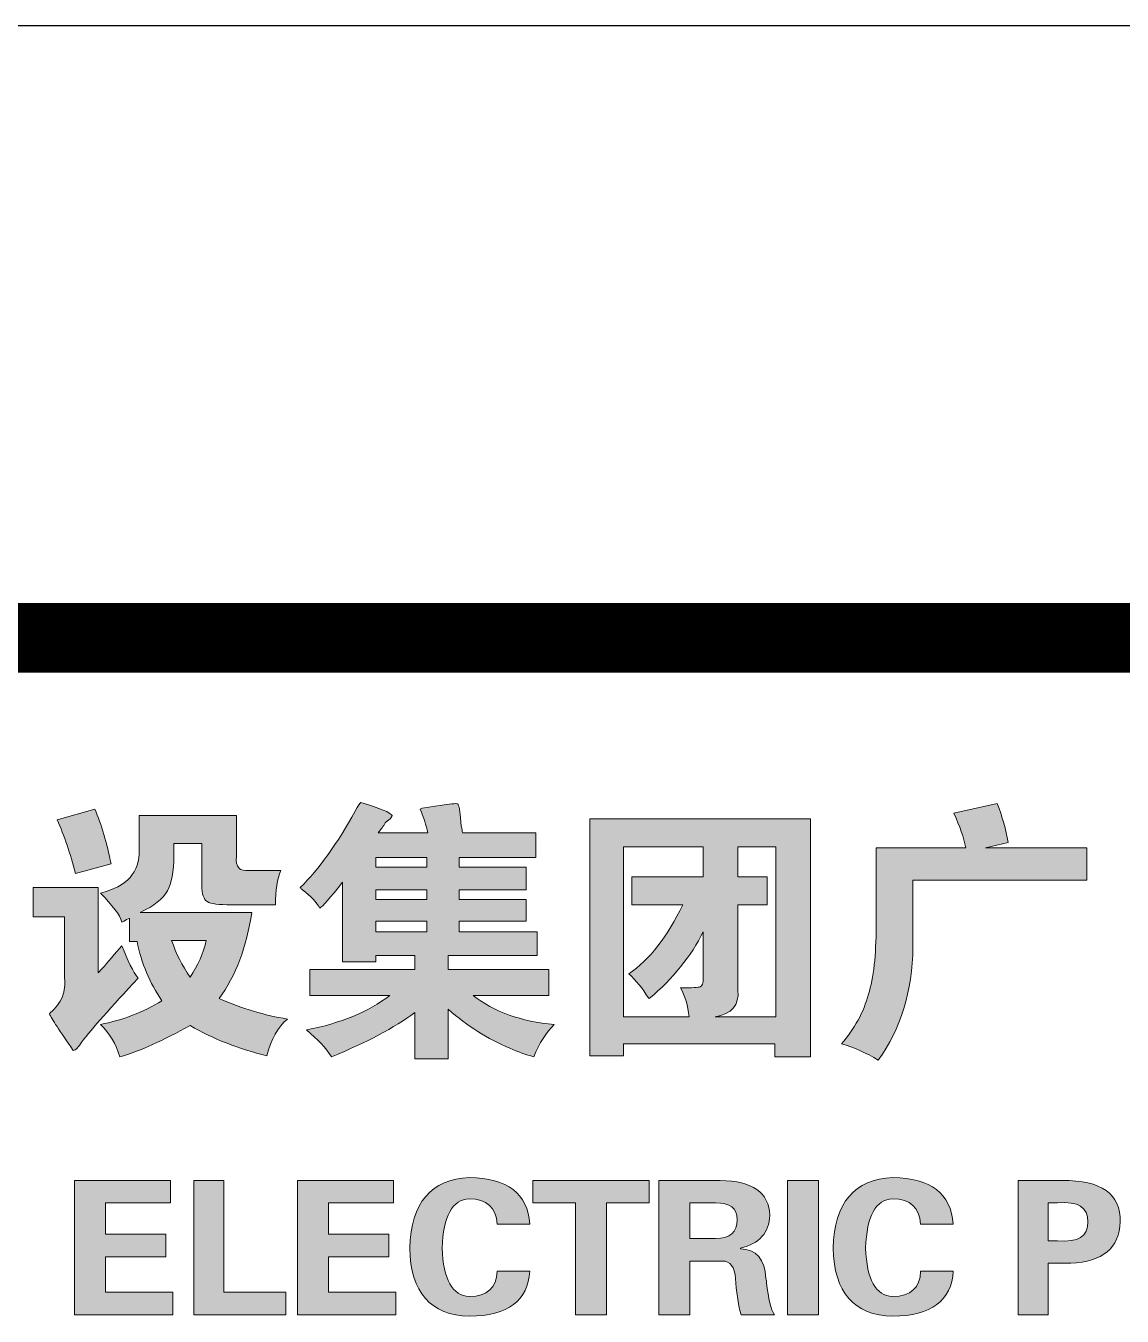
# Model space of a CAD drawing. Extents: x -76183 to 48420, y -19465 to 404409.
# Drawn here: x -6133 to -4879, y 256263 to 257739 of the extents above; entities that cross this region are included whole.
import ezdxf

# ---------------------------------------------------------------- set-up
doc = ezdxf.new("R2010")
doc.units = 0
doc.header["$LTSCALE"] = 1000
doc.header["$MEASUREMENT"] = 0
doc.layers.add('PUB_TEXT', color=7, linetype='Continuous', lineweight=13)
doc.layers.add('Version', color=7, linetype='Continuous')

# ---------------------------------------------------------------- blocks, each defined once
blk = doc.blocks.new('LOGO_CEEC_2014')
h = blk.add_hatch(color=256)
edge = h.paths.add_edge_path(flags=16)
edge.add_spline(control_points=[(48.195, 8.539), (48.245, 8.391), (48.315, 8.251), (48.405, 8.12), (48.496, 8.251), (48.558, 8.391), (48.591, 8.539), (48.591, 8.539), (48.195, 8.539), (48.195, 8.539)], knot_values=[0, 0, 0, 0, 1, 1, 1, 2, 2, 2, 3, 3, 3, 3], degree=3, periodic=0)
edge = h.paths.add_edge_path()
edge.add_spline(control_points=[(47.713, 8.527), (47.713, 8.527), (47.713, 8.786), (47.713, 8.786), (47.713, 8.794), (47.692, 8.786), (47.651, 8.761), (47.659, 8.761), (47.651, 8.757), (47.626, 8.749), (47.601, 8.831), (47.519, 8.942), (47.379, 9.081), (47.684, 9.155), (47.832, 9.319), (47.824, 9.574), (47.824, 9.574), (47.824, 9.968), (47.824, 9.968), (47.824, 9.968), (48.938, 9.968), (48.938, 9.968), (48.938, 9.968), (48.938, 9.5), (48.938, 9.5), (48.921, 9.377), (48.97, 9.324), (49.086, 9.34), (49.086, 9.34), (49.445, 9.34), (49.445, 9.34), (49.403, 9.242), (49.383, 9.11), (49.383, 8.946), (49.383, 8.946), (48.876, 8.946), (48.876, 8.946), (48.735, 8.946), (48.645, 8.958), (48.603, 8.983), (48.562, 9.007), (48.541, 9.069), (48.541, 9.168), (48.541, 9.168), (48.541, 9.648), (48.541, 9.648), (48.541, 9.648), (48.22, 9.648), (48.22, 9.648), (48.22, 9.648), (48.22, 9.512), (48.22, 9.512), (48.22, 9.324), (48.195, 9.188), (48.146, 9.106), (48.096, 9.015), (47.993, 8.934), (47.836, 8.86), (47.836, 8.86), (49.111, 8.86), (49.111, 8.86), (49.053, 8.465), (48.929, 8.137), (48.739, 7.874), (49.003, 7.759), (49.263, 7.681), (49.519, 7.64), (49.412, 7.549), (49.333, 7.41), (49.284, 7.221), (48.97, 7.295), (48.678, 7.41), (48.405, 7.566), (48.1, 7.393), (47.832, 7.274), (47.601, 7.208), (47.56, 7.356), (47.486, 7.479), (47.379, 7.578), (47.634, 7.627), (47.869, 7.718), (48.084, 7.849), (47.944, 8.054), (47.849, 8.28), (47.799, 8.527), (47.799, 8.527), (47.713, 8.527), (47.713, 8.527)], knot_values=[0, 0, 0, 0, 1, 1, 1, 2, 2, 2, 3, 3, 3, 4, 4, 4, 5, 5, 5, 6, 6, 6, 7, 7, 7, 8, 8, 8, 9, 9, 9, 10, 10, 10, 11, 11, 11, 12, 12, 12, 13, 13, 13, 14, 14, 14, 15, 15, 15, 16, 16, 16, 17, 17, 17, 18, 18, 18, 19, 19, 19, 20, 20, 20, 21, 21, 21, 22, 22, 22, 23, 23, 23, 24, 24, 24, 25, 25, 25, 26, 26, 26, 27, 27, 27, 28, 28, 28, 29, 29, 29, 29], degree=3, periodic=0)
edge = h.paths.add_edge_path()
edge.add_spline(control_points=[(47.317, 10.042), (47.391, 9.862), (47.453, 9.652), (47.502, 9.414), (47.502, 9.414), (47.094, 9.303), (47.094, 9.303), (47.036, 9.533), (46.966, 9.738), (46.884, 9.919), (46.884, 9.919), (47.317, 10.042), (47.317, 10.042)], knot_values=[0, 0, 0, 0, 1, 1, 1, 2, 2, 2, 3, 3, 3, 4, 4, 4, 4], degree=3, periodic=0)
edge = h.paths.add_edge_path()
edge.add_spline(control_points=[(46.97, 8.81), (46.97, 8.81), (46.612, 8.81), (46.612, 8.81), (46.612, 8.81), (46.612, 9.143), (46.612, 9.143), (46.612, 9.143), (47.354, 9.143), (47.354, 9.143), (47.354, 9.143), (47.354, 8.17), (47.354, 8.17), (47.387, 8.202), (47.449, 8.272), (47.539, 8.379), (47.539, 8.379), (47.626, 8.478), (47.626, 8.478), (47.692, 8.305), (47.754, 8.182), (47.812, 8.108), (47.498, 7.771), (47.284, 7.529), (47.168, 7.381), (47.127, 7.315), (47.094, 7.282), (47.069, 7.282), (46.913, 7.504), (46.822, 7.644), (46.797, 7.701), (46.797, 7.701), (46.81, 7.714), (46.81, 7.714), (46.867, 7.763), (46.913, 7.825), (46.946, 7.898), (46.97, 7.964), (46.979, 8.034), (46.97, 8.108), (46.97, 8.108), (46.97, 8.81), (46.97, 8.81)], knot_values=[0, 0, 0, 0, 1, 1, 1, 2, 2, 2, 3, 3, 3, 4, 4, 4, 5, 5, 5, 6, 6, 6, 7, 7, 7, 8, 8, 8, 9, 9, 9, 10, 10, 10, 11, 11, 11, 12, 12, 12, 13, 13, 13, 14, 14, 14, 14], degree=3, periodic=0)
h = blk.add_hatch(color=256)
h.paths.add_polyline_path([(50.532, 8.638), (51.114, 8.638), (51.114, 8.761), (50.532, 8.761)], flags=16)
h.paths.add_polyline_path([(51.114, 9.118), (50.532, 9.118), (50.532, 9.007), (51.114, 9.007)], flags=16)
h.paths.add_polyline_path([(51.114, 9.377), (51.114, 9.488), (50.532, 9.488), (50.532, 9.377)], flags=16)
edge = h.paths.add_edge_path()
edge.add_spline(control_points=[(51.126, 9.771), (51.109, 9.853), (51.08, 9.944), (51.039, 10.042), (51.048, 10.051), (51.146, 10.067), (51.336, 10.092), (51.435, 10.108), (51.48, 10.108), (51.472, 10.092), (51.489, 10.067), (51.501, 9.985), (51.509, 9.845), (51.518, 9.812), (51.522, 9.788), (51.522, 9.771), (51.522, 9.771), (52.363, 9.771), (52.363, 9.771), (52.363, 9.771), (52.363, 9.488), (52.363, 9.488), (52.363, 9.488), (51.485, 9.488), (51.485, 9.488), (51.485, 9.488), (51.485, 9.377), (51.485, 9.377), (51.485, 9.377), (52.252, 9.377), (52.252, 9.377), (52.252, 9.377), (52.252, 9.118), (52.252, 9.118), (52.252, 9.118), (51.485, 9.118), (51.485, 9.118), (51.485, 9.118), (51.485, 9.007), (51.485, 9.007), (51.485, 9.007), (52.252, 9.007), (52.252, 9.007), (52.252, 9.007), (52.252, 8.761), (52.252, 8.761), (52.252, 8.761), (51.485, 8.761), (51.485, 8.761), (51.485, 8.761), (51.485, 8.638), (51.485, 8.638), (51.485, 8.638), (52.376, 8.638), (52.376, 8.638), (52.376, 8.638), (52.376, 8.367), (52.376, 8.367), (52.376, 8.367), (51.361, 8.367), (51.361, 8.367), (51.361, 8.367), (51.361, 8.207), (51.361, 8.207), (51.361, 8.207), (52.512, 8.207), (52.512, 8.207), (52.512, 8.207), (52.512, 7.911), (52.512, 7.911), (52.512, 7.911), (51.645, 7.911), (51.645, 7.911), (51.885, 7.722), (52.194, 7.611), (52.574, 7.578), (52.483, 7.488), (52.404, 7.364), (52.338, 7.208), (52.247, 7.233), (52.157, 7.266), (52.066, 7.307), (51.811, 7.414), (51.575, 7.561), (51.361, 7.751), (51.361, 7.751), (51.361, 7.184), (51.361, 7.184), (51.361, 7.184), (50.977, 7.184), (50.977, 7.184), (50.977, 7.184), (50.977, 7.714), (50.977, 7.714), (50.746, 7.541), (50.429, 7.373), (50.025, 7.208), (49.959, 7.307), (49.864, 7.41), (49.74, 7.516), (50.128, 7.59), (50.446, 7.722), (50.693, 7.911), (50.693, 7.911), (49.778, 7.911), (49.778, 7.911), (49.778, 7.911), (49.778, 8.207), (49.778, 8.207), (49.778, 8.207), (50.977, 8.207), (50.977, 8.207), (50.977, 8.207), (50.977, 8.367), (50.977, 8.367), (50.977, 8.367), (50.532, 8.367), (50.532, 8.367), (50.532, 8.367), (50.532, 8.293), (50.532, 8.293), (50.532, 8.293), (50.149, 8.293), (50.149, 8.293), (50.149, 8.293), (50.149, 9.205), (50.149, 9.205), (50.008, 9.024), (49.922, 8.925), (49.889, 8.909), (49.856, 8.974), (49.79, 9.044), (49.691, 9.118), (49.683, 9.126), (49.674, 9.135), (49.666, 9.143), (49.881, 9.356), (50.091, 9.648), (50.297, 10.018), (50.33, 10.083), (50.351, 10.116), (50.359, 10.116), (50.582, 10.051), (50.701, 10.001), (50.718, 9.968), (50.718, 9.952), (50.705, 9.936), (50.681, 9.919), (50.656, 9.903), (50.639, 9.886), (50.631, 9.87), (50.606, 9.829), (50.582, 9.796), (50.557, 9.771), (50.557, 9.771), (51.126, 9.771), (51.126, 9.771)], knot_values=[0, 0, 0, 0, 1, 1, 1, 2, 2, 2, 3, 3, 3, 4, 4, 4, 5, 5, 5, 6, 6, 6, 7, 7, 7, 8, 8, 8, 9, 9, 9, 10, 10, 10, 11, 11, 11, 12, 12, 12, 13, 13, 13, 14, 14, 14, 15, 15, 15, 16, 16, 16, 17, 17, 17, 18, 18, 18, 19, 19, 19, 20, 20, 20, 21, 21, 21, 22, 22, 22, 23, 23, 23, 24, 24, 24, 25, 25, 25, 26, 26, 26, 27, 27, 27, 28, 28, 28, 29, 29, 29, 30, 30, 30, 31, 31, 31, 32, 32, 32, 33, 33, 33, 34, 34, 34, 35, 35, 35, 36, 36, 36, 37, 37, 37, 38, 38, 38, 39, 39, 39, 40, 40, 40, 41, 41, 41, 42, 42, 42, 43, 43, 43, 44, 44, 44, 45, 45, 45, 46, 46, 46, 47, 47, 47, 48, 48, 48, 49, 49, 49, 50, 50, 50, 51, 51, 51, 52, 52, 52, 52], degree=3, periodic=0)
h = blk.add_hatch(color=256)
edge = h.paths.add_edge_path()
edge.add_spline(control_points=[(57.643, 10.104), (57.701, 9.956), (57.742, 9.808), (57.766, 9.66), (57.766, 9.66), (57.507, 9.599), (57.507, 9.599), (57.507, 9.599), (58.67, 9.599), (58.67, 9.599), (58.67, 9.599), (58.67, 9.229), (58.67, 9.229), (58.67, 9.229), (56.678, 9.229), (56.678, 9.229), (56.678, 9.229), (56.678, 8.465), (56.678, 8.465), (56.67, 7.956), (56.538, 7.524), (56.282, 7.171), (56.142, 7.254), (56.002, 7.315), (55.861, 7.356), (56.01, 7.529), (56.113, 7.718), (56.17, 7.923), (56.228, 8.112), (56.257, 8.371), (56.257, 8.699), (56.257, 8.699), (56.257, 9.599), (56.257, 9.599), (56.257, 9.599), (57.284, 9.599), (57.284, 9.599), (57.259, 9.714), (57.214, 9.845), (57.148, 9.993), (57.148, 9.993), (57.643, 10.104), (57.643, 10.104)], knot_values=[0, 0, 0, 0, 1, 1, 1, 2, 2, 2, 3, 3, 3, 4, 4, 4, 5, 5, 5, 6, 6, 6, 7, 7, 7, 8, 8, 8, 9, 9, 9, 10, 10, 10, 11, 11, 11, 12, 12, 12, 13, 13, 13, 14, 14, 14, 14], degree=3, periodic=0)
h = blk.add_hatch(color=256)
edge = h.paths.add_edge_path(flags=16)
edge.add_spline(control_points=[(54.675, 9.611), (54.675, 9.611), (54.675, 9.266), (54.675, 9.266), (54.675, 9.266), (55.009, 9.266), (55.009, 9.266), (55.009, 9.266), (55.009, 8.946), (55.009, 8.946), (55.009, 8.946), (54.675, 8.946), (54.675, 8.946), (54.675, 8.946), (54.675, 7.972), (54.675, 7.972), (54.691, 7.8), (54.605, 7.697), (54.415, 7.664), (54.415, 7.664), (55.108, 7.664), (55.108, 7.664), (55.108, 7.664), (55.108, 9.611), (55.108, 9.611), (55.108, 9.611), (54.675, 9.611), (54.675, 9.611)], knot_values=[0, 0, 0, 0, 1, 1, 1, 2, 2, 2, 3, 3, 3, 4, 4, 4, 5, 5, 5, 6, 6, 6, 7, 7, 7, 8, 8, 8, 9, 9, 9, 9], degree=3, periodic=0)
edge = h.paths.add_edge_path(flags=16)
edge.add_spline(control_points=[(54.279, 9.266), (54.279, 9.266), (54.279, 9.611), (54.279, 9.611), (54.279, 9.611), (53.364, 9.611), (53.364, 9.611), (53.364, 9.611), (53.364, 7.664), (53.364, 7.664), (53.364, 7.664), (54.118, 7.664), (54.118, 7.664), (54.102, 7.796), (54.069, 7.906), (54.019, 7.997), (54.151, 7.997), (54.226, 8.001), (54.242, 8.009), (54.267, 8.017), (54.279, 8.05), (54.279, 8.108), (54.279, 8.108), (54.279, 8.638), (54.279, 8.638), (54.139, 8.359), (53.933, 8.104), (53.661, 7.874), (53.661, 7.874), (53.648, 7.886), (53.648, 7.886), (53.582, 7.993), (53.508, 8.083), (53.426, 8.157), (53.665, 8.322), (53.871, 8.584), (54.044, 8.946), (54.044, 8.946), (53.463, 8.946), (53.463, 8.946), (53.463, 8.946), (53.463, 9.266), (53.463, 9.266), (53.463, 9.266), (54.279, 9.266), (54.279, 9.266)], knot_values=[0, 0, 0, 0, 1, 1, 1, 2, 2, 2, 3, 3, 3, 4, 4, 4, 5, 5, 5, 6, 6, 6, 7, 7, 7, 8, 8, 8, 9, 9, 9, 10, 10, 10, 11, 11, 11, 12, 12, 12, 13, 13, 13, 14, 14, 14, 15, 15, 15, 15], degree=3, periodic=0)
h.paths.add_polyline_path([(52.98, 9.931), (55.504, 9.931), (55.504, 7.208), (55.096, 7.208), (55.096, 7.356), (53.364, 7.356), (53.364, 7.221), (52.98, 7.221)])
h = blk.add_hatch(color=256)
edge = h.paths.add_edge_path()
edge.add_spline(control_points=[(56.766, 5.295), (56.754, 5.483), (56.648, 5.58), (56.447, 5.585), (56.252, 5.574), (56.148, 5.386), (56.137, 5.021), (56.148, 4.661), (56.252, 4.476), (56.447, 4.465), (56.654, 4.471), (56.76, 4.567), (56.766, 4.756), (56.766, 4.756), (57.139, 4.756), (57.139, 4.756), (57.121, 4.418), (56.89, 4.247), (56.447, 4.241), (56.004, 4.252), (55.776, 4.512), (55.764, 5.021), (55.782, 5.541), (56.009, 5.809), (56.447, 5.826), (56.884, 5.82), (57.115, 5.643), (57.139, 5.295), (57.139, 5.295), (56.766, 5.295), (56.766, 5.295)], knot_values=[0, 0, 0, 0, 1, 1, 1, 2, 2, 2, 3, 3, 3, 4, 4, 4, 5, 5, 5, 6, 6, 6, 7, 7, 7, 8, 8, 8, 9, 9, 9, 10, 10, 10, 10], degree=3, periodic=0)
h.paths.add_polyline_path([(55.597, 4.258), (55.242, 4.258), (55.242, 5.793), (55.597, 5.793)])
edge = h.paths.add_edge_path(flags=16)
edge.add_spline(control_points=[(54.126, 5.129), (54.126, 5.129), (54.419, 5.129), (54.419, 5.129), (54.584, 5.129), (54.667, 5.201), (54.667, 5.345), (54.667, 5.478), (54.584, 5.541), (54.419, 5.536), (54.419, 5.536), (54.126, 5.536), (54.126, 5.536), (54.126, 5.536), (54.126, 5.129), (54.126, 5.129)], knot_values=[0, 0, 0, 0, 1, 1, 1, 2, 2, 2, 3, 3, 3, 4, 4, 4, 5, 5, 5, 5], degree=3, periodic=0)
edge = h.paths.add_edge_path()
edge.add_spline(control_points=[(54.126, 4.258), (54.126, 4.258), (53.772, 4.258), (53.772, 4.258), (53.772, 4.258), (53.772, 5.793), (53.772, 5.793), (53.772, 5.793), (54.472, 5.793), (54.472, 5.793), (54.844, 5.787), (55.033, 5.654), (55.039, 5.395), (55.033, 5.195), (54.921, 5.071), (54.703, 5.021), (54.703, 5.021), (54.703, 5.013), (54.703, 5.013), (54.886, 5.007), (54.983, 4.894), (54.995, 4.673), (55.001, 4.651), (55.004, 4.634), (55.004, 4.623), (55.022, 4.44), (55.051, 4.319), (55.093, 4.258), (55.093, 4.258), (54.711, 4.258), (54.711, 4.258), (54.676, 4.391), (54.655, 4.529), (54.649, 4.673), (54.637, 4.805), (54.587, 4.872), (54.499, 4.872), (54.499, 4.872), (54.126, 4.872), (54.126, 4.872), (54.126, 4.872), (54.126, 4.258), (54.126, 4.258)], knot_values=[0, 0, 0, 0, 1, 1, 1, 2, 2, 2, 3, 3, 3, 4, 4, 4, 5, 5, 5, 6, 6, 6, 7, 7, 7, 8, 8, 8, 9, 9, 9, 10, 10, 10, 11, 11, 11, 12, 12, 12, 13, 13, 13, 14, 14, 14, 14], degree=3, periodic=0)
h.paths.add_polyline_path([(52.328, 5.793), (53.658, 5.793), (53.658, 5.536), (53.17, 5.536), (53.17, 4.258), (52.815, 4.258), (52.815, 5.536), (52.328, 5.536)])
edge = h.paths.add_edge_path()
edge.add_spline(control_points=[(51.921, 5.295), (51.909, 5.483), (51.803, 5.58), (51.602, 5.585), (51.407, 5.574), (51.303, 5.386), (51.291, 5.021), (51.303, 4.661), (51.407, 4.476), (51.602, 4.465), (51.808, 4.471), (51.915, 4.567), (51.921, 4.756), (51.921, 4.756), (52.293, 4.756), (52.293, 4.756), (52.275, 4.418), (52.045, 4.247), (51.602, 4.241), (51.158, 4.252), (50.931, 4.512), (50.919, 5.021), (50.937, 5.541), (51.164, 5.809), (51.602, 5.826), (52.039, 5.82), (52.27, 5.643), (52.293, 5.295), (52.293, 5.295), (51.921, 5.295), (51.921, 5.295)], knot_values=[0, 0, 0, 0, 1, 1, 1, 2, 2, 2, 3, 3, 3, 4, 4, 4, 5, 5, 5, 6, 6, 6, 7, 7, 7, 8, 8, 8, 9, 9, 9, 10, 10, 10, 10], degree=3, periodic=0)
h.paths.add_polyline_path([(49.635, 5.793), (50.734, 5.793), (50.734, 5.536), (49.989, 5.536), (49.989, 5.179), (50.681, 5.179), (50.681, 4.922), (49.989, 4.922), (49.989, 4.515), (50.761, 4.515), (50.761, 4.258), (49.635, 4.258)])
h.paths.add_polyline_path([(48.448, 4.258), (48.448, 5.793), (48.794, 5.793), (48.794, 4.515), (49.503, 4.515), (49.503, 4.258)])
h.paths.add_polyline_path([(47.084, 5.793), (48.183, 5.793), (48.183, 5.536), (47.438, 5.536), (47.438, 5.179), (48.13, 5.179), (48.13, 4.922), (47.438, 4.922), (47.438, 4.515), (48.21, 4.515), (48.21, 4.258), (47.084, 4.258)])
h = blk.add_hatch(color=256)
edge = h.paths.add_edge_path(flags=16)
edge.add_spline(control_points=[(64.836, 5.129), (64.836, 5.129), (65.129, 5.129), (65.129, 5.129), (65.294, 5.129), (65.377, 5.201), (65.377, 5.345), (65.377, 5.478), (65.294, 5.541), (65.129, 5.536), (65.129, 5.536), (64.836, 5.536), (64.836, 5.536), (64.836, 5.536), (64.836, 5.129), (64.836, 5.129)], knot_values=[0, 0, 0, 0, 1, 1, 1, 2, 2, 2, 3, 3, 3, 4, 4, 4, 5, 5, 5, 5], degree=3, periodic=0)
edge = h.paths.add_edge_path()
edge.add_spline(control_points=[(64.836, 4.258), (64.836, 4.258), (64.482, 4.258), (64.482, 4.258), (64.482, 4.258), (64.482, 5.793), (64.482, 5.793), (64.482, 5.793), (65.182, 5.793), (65.182, 5.793), (65.554, 5.787), (65.743, 5.654), (65.749, 5.395), (65.743, 5.195), (65.631, 5.071), (65.412, 5.021), (65.412, 5.021), (65.412, 5.013), (65.412, 5.013), (65.595, 5.007), (65.693, 4.894), (65.705, 4.673), (65.711, 4.651), (65.714, 4.634), (65.714, 4.623), (65.732, 4.44), (65.761, 4.319), (65.803, 4.258), (65.803, 4.258), (65.421, 4.258), (65.421, 4.258), (65.386, 4.391), (65.365, 4.529), (65.359, 4.673), (65.347, 4.805), (65.297, 4.872), (65.209, 4.872), (65.209, 4.872), (64.836, 4.872), (64.836, 4.872), (64.836, 4.872), (64.836, 4.258), (64.836, 4.258)], knot_values=[0, 0, 0, 0, 1, 1, 1, 2, 2, 2, 3, 3, 3, 4, 4, 4, 5, 5, 5, 6, 6, 6, 7, 7, 7, 8, 8, 8, 9, 9, 9, 10, 10, 10, 11, 11, 11, 12, 12, 12, 13, 13, 13, 14, 14, 14, 14], degree=3, periodic=0)
h.paths.add_polyline_path([(63.144, 5.793), (64.243, 5.793), (64.243, 5.536), (63.499, 5.536), (63.499, 5.179), (64.19, 5.179), (64.19, 4.922), (63.499, 4.922), (63.499, 4.515), (64.27, 4.515), (64.27, 4.258), (63.144, 4.258)])
h.paths.add_polyline_path([(61.744, 5.793), (62.143, 5.793), (62.427, 4.64), (62.436, 4.64), (62.702, 5.793), (63.03, 5.793), (62.613, 4.258), (62.223, 4.258), (61.931, 5.428), (61.611, 4.258), (61.212, 4.258), (60.814, 5.793), (61.177, 5.793), (61.425, 4.64)])
edge = h.paths.add_edge_path(flags=16)
edge.add_spline(control_points=[(59.538, 5.021), (59.538, 4.651), (59.677, 4.465), (59.955, 4.465), (60.226, 4.465), (60.362, 4.651), (60.362, 5.021), (60.362, 5.397), (60.226, 5.585), (59.955, 5.585), (59.677, 5.585), (59.538, 5.397), (59.538, 5.021)], knot_values=[0, 0, 0, 0, 1, 1, 1, 2, 2, 2, 3, 3, 3, 4, 4, 4, 4], degree=3, periodic=0)
edge = h.paths.add_edge_path()
edge.add_spline(control_points=[(59.166, 5.021), (59.183, 5.547), (59.446, 5.815), (59.955, 5.826), (60.457, 5.815), (60.717, 5.547), (60.735, 5.021), (60.717, 4.512), (60.457, 4.252), (59.955, 4.241), (59.44, 4.252), (59.177, 4.512), (59.166, 5.021)], knot_values=[0, 0, 0, 0, 1, 1, 1, 2, 2, 2, 3, 3, 3, 4, 4, 4, 4], degree=3, periodic=0)
edge = h.paths.add_edge_path(flags=16)
edge.add_spline(control_points=[(58.227, 5.104), (58.25, 5.104), (58.286, 5.104), (58.333, 5.104), (58.57, 5.082), (58.685, 5.154), (58.679, 5.32), (58.685, 5.486), (58.57, 5.558), (58.333, 5.536), (58.286, 5.536), (58.25, 5.536), (58.227, 5.536), (58.227, 5.536), (58.227, 5.104), (58.227, 5.104)], knot_values=[0, 0, 0, 0, 1, 1, 1, 2, 2, 2, 3, 3, 3, 4, 4, 4, 5, 5, 5, 5], degree=3, periodic=0)
edge = h.paths.add_edge_path()
edge.add_spline(control_points=[(57.881, 4.258), (57.881, 4.258), (57.881, 5.793), (57.881, 5.793), (57.881, 5.793), (58.386, 5.793), (58.386, 5.793), (58.835, 5.798), (59.057, 5.641), (59.051, 5.32), (59.039, 5.021), (58.85, 4.863), (58.484, 4.847), (58.484, 4.847), (58.227, 4.847), (58.227, 4.847), (58.227, 4.847), (58.227, 4.258), (58.227, 4.258), (58.227, 4.258), (57.881, 4.258), (57.881, 4.258)], knot_values=[0, 0, 0, 0, 1, 1, 1, 2, 2, 2, 3, 3, 3, 4, 4, 4, 5, 5, 5, 6, 6, 6, 7, 7, 7, 7], degree=3, periodic=0)
at = {"lineweight": 0}
for points in [[(52.98, 9.931), (55.504, 9.931), (55.504, 7.208), (55.096, 7.208), (55.096, 7.356), (53.364, 7.356), (53.364, 7.221), (52.98, 7.221), (52.98, 9.931)], [(51.114, 9.377), (51.114, 9.488), (50.532, 9.488), (50.532, 9.377), (51.114, 9.377)], [(51.114, 9.118), (50.532, 9.118), (50.532, 9.007), (51.114, 9.007), (51.114, 9.118)], [(50.532, 8.638), (51.114, 8.638), (51.114, 8.761), (50.532, 8.761), (50.532, 8.638)], [(47.084, 5.793), (48.183, 5.793), (48.183, 5.536), (47.438, 5.536), (47.438, 5.179), (48.13, 5.179), (48.13, 4.922), (47.438, 4.922), (47.438, 4.515), (48.21, 4.515), (48.21, 4.258), (47.084, 4.258), (47.084, 5.793)], [(48.448, 4.258), (48.448, 5.793), (48.794, 5.793), (48.794, 4.515), (49.503, 4.515), (49.503, 4.258), (48.448, 4.258)], [(49.635, 5.793), (50.734, 5.793), (50.734, 5.536), (49.989, 5.536), (49.989, 5.179), (50.681, 5.179), (50.681, 4.922), (49.989, 4.922), (49.989, 4.515), (50.761, 4.515), (50.761, 4.258), (49.635, 4.258), (49.635, 5.793)], [(52.328, 5.793), (53.658, 5.793), (53.658, 5.536), (53.17, 5.536), (53.17, 4.258), (52.815, 4.258), (52.815, 5.536), (52.328, 5.536), (52.328, 5.793)], [(55.597, 4.258), (55.242, 4.258), (55.242, 5.793), (55.597, 5.793), (55.597, 4.258)]]:
    blk.add_lwpolyline(points, dxfattribs=at)
for points, knots in [([(47.317, 10.042), (47.391, 9.862), (47.453, 9.652), (47.502, 9.414), (47.502, 9.414), (47.094, 9.303), (47.094, 9.303), (47.036, 9.533), (46.966, 9.738), (46.884, 9.919), (46.884, 9.919), (47.317, 10.042), (47.317, 10.042)], [0, 0, 0, 0, 1, 1, 1, 2, 2, 2, 3, 3, 3, 4, 4, 4, 4]), ([(51.126, 9.771), (51.109, 9.853), (51.08, 9.944), (51.039, 10.042), (51.048, 10.051), (51.146, 10.067), (51.336, 10.092), (51.435, 10.108), (51.48, 10.108), (51.472, 10.092), (51.489, 10.067), (51.501, 9.985), (51.509, 9.845), (51.518, 9.812), (51.522, 9.788), (51.522, 9.771), (51.522, 9.771), (52.363, 9.771), (52.363, 9.771), (52.363, 9.771), (52.363, 9.488), (52.363, 9.488), (52.363, 9.488), (51.485, 9.488), (51.485, 9.488), (51.485, 9.488), (51.485, 9.377), (51.485, 9.377), (51.485, 9.377), (52.252, 9.377), (52.252, 9.377), (52.252, 9.377), (52.252, 9.118), (52.252, 9.118), (52.252, 9.118), (51.485, 9.118), (51.485, 9.118), (51.485, 9.118), (51.485, 9.007), (51.485, 9.007), (51.485, 9.007), (52.252, 9.007), (52.252, 9.007), (52.252, 9.007), (52.252, 8.761), (52.252, 8.761), (52.252, 8.761), (51.485, 8.761), (51.485, 8.761), (51.485, 8.761), (51.485, 8.638), (51.485, 8.638), (51.485, 8.638), (52.376, 8.638), (52.376, 8.638), (52.376, 8.638), (52.376, 8.367), (52.376, 8.367), (52.376, 8.367), (51.361, 8.367), (51.361, 8.367), (51.361, 8.367), (51.361, 8.207), (51.361, 8.207), (51.361, 8.207), (52.512, 8.207), (52.512, 8.207), (52.512, 8.207), (52.512, 7.911), (52.512, 7.911), (52.512, 7.911), (51.645, 7.911), (51.645, 7.911), (51.885, 7.722), (52.194, 7.611), (52.574, 7.578), (52.483, 7.488), (52.404, 7.364), (52.338, 7.208), (52.247, 7.233), (52.157, 7.266), (52.066, 7.307), (51.811, 7.414), (51.575, 7.561), (51.361, 7.751), (51.361, 7.751), (51.361, 7.184), (51.361, 7.184), (51.361, 7.184), (50.977, 7.184), (50.977, 7.184), (50.977, 7.184), (50.977, 7.714), (50.977, 7.714), (50.746, 7.541), (50.429, 7.373), (50.025, 7.208), (49.959, 7.307), (49.864, 7.41), (49.74, 7.516), (50.128, 7.59), (50.446, 7.722), (50.693, 7.911), (50.693, 7.911), (49.778, 7.911), (49.778, 7.911), (49.778, 7.911), (49.778, 8.207), (49.778, 8.207), (49.778, 8.207), (50.977, 8.207), (50.977, 8.207), (50.977, 8.207), (50.977, 8.367), (50.977, 8.367), (50.977, 8.367), (50.532, 8.367), (50.532, 8.367), (50.532, 8.367), (50.532, 8.293), (50.532, 8.293), (50.532, 8.293), (50.149, 8.293), (50.149, 8.293), (50.149, 8.293), (50.149, 9.205), (50.149, 9.205), (50.008, 9.024), (49.922, 8.925), (49.889, 8.909), (49.856, 8.974), (49.79, 9.044), (49.691, 9.118), (49.683, 9.126), (49.674, 9.135), (49.666, 9.143), (49.881, 9.356), (50.091, 9.648), (50.297, 10.018), (50.33, 10.083), (50.351, 10.116), (50.359, 10.116), (50.582, 10.051), (50.701, 10.001), (50.718, 9.968), (50.718, 9.952), (50.705, 9.936), (50.681, 9.919), (50.656, 9.903), (50.639, 9.886), (50.631, 9.87), (50.606, 9.829), (50.582, 9.796), (50.557, 9.771), (50.557, 9.771), (51.126, 9.771), (51.126, 9.771)], [0, 0, 0, 0, 1, 1, 1, 2, 2, 2, 3, 3, 3, 4, 4, 4, 5, 5, 5, 6, 6, 6, 7, 7, 7, 8, 8, 8, 9, 9, 9, 10, 10, 10, 11, 11, 11, 12, 12, 12, 13, 13, 13, 14, 14, 14, 15, 15, 15, 16, 16, 16, 17, 17, 17, 18, 18, 18, 19, 19, 19, 20, 20, 20, 21, 21, 21, 22, 22, 22, 23, 23, 23, 24, 24, 24, 25, 25, 25, 26, 26, 26, 27, 27, 27, 28, 28, 28, 29, 29, 29, 30, 30, 30, 31, 31, 31, 32, 32, 32, 33, 33, 33, 34, 34, 34, 35, 35, 35, 36, 36, 36, 37, 37, 37, 38, 38, 38, 39, 39, 39, 40, 40, 40, 41, 41, 41, 42, 42, 42, 43, 43, 43, 44, 44, 44, 45, 45, 45, 46, 46, 46, 47, 47, 47, 48, 48, 48, 49, 49, 49, 50, 50, 50, 51, 51, 51, 52, 52, 52, 52]), ([(57.643, 10.104), (57.701, 9.956), (57.742, 9.808), (57.766, 9.66), (57.766, 9.66), (57.507, 9.599), (57.507, 9.599), (57.507, 9.599), (58.67, 9.599), (58.67, 9.599), (58.67, 9.599), (58.67, 9.229), (58.67, 9.229), (58.67, 9.229), (56.678, 9.229), (56.678, 9.229), (56.678, 9.229), (56.678, 8.465), (56.678, 8.465), (56.67, 7.956), (56.538, 7.524), (56.282, 7.171), (56.142, 7.254), (56.002, 7.315), (55.861, 7.356), (56.01, 7.529), (56.113, 7.718), (56.17, 7.923), (56.228, 8.112), (56.257, 8.371), (56.257, 8.699), (56.257, 8.699), (56.257, 9.599), (56.257, 9.599), (56.257, 9.599), (57.284, 9.599), (57.284, 9.599), (57.259, 9.714), (57.214, 9.845), (57.148, 9.993), (57.148, 9.993), (57.643, 10.104), (57.643, 10.104)], [0, 0, 0, 0, 1, 1, 1, 2, 2, 2, 3, 3, 3, 4, 4, 4, 5, 5, 5, 6, 6, 6, 7, 7, 7, 8, 8, 8, 9, 9, 9, 10, 10, 10, 11, 11, 11, 12, 12, 12, 13, 13, 13, 14, 14, 14, 14]), ([(47.713, 8.527), (47.713, 8.527), (47.713, 8.786), (47.713, 8.786), (47.713, 8.794), (47.692, 8.786), (47.651, 8.761), (47.659, 8.761), (47.651, 8.757), (47.626, 8.749), (47.601, 8.831), (47.519, 8.942), (47.379, 9.081), (47.684, 9.155), (47.832, 9.319), (47.824, 9.574), (47.824, 9.574), (47.824, 9.968), (47.824, 9.968), (47.824, 9.968), (48.938, 9.968), (48.938, 9.968), (48.938, 9.968), (48.938, 9.5), (48.938, 9.5), (48.921, 9.377), (48.97, 9.324), (49.086, 9.34), (49.086, 9.34), (49.445, 9.34), (49.445, 9.34), (49.403, 9.242), (49.383, 9.11), (49.383, 8.946), (49.383, 8.946), (48.876, 8.946), (48.876, 8.946), (48.735, 8.946), (48.645, 8.958), (48.603, 8.983), (48.562, 9.007), (48.541, 9.069), (48.541, 9.168), (48.541, 9.168), (48.541, 9.648), (48.541, 9.648), (48.541, 9.648), (48.22, 9.648), (48.22, 9.648), (48.22, 9.648), (48.22, 9.512), (48.22, 9.512), (48.22, 9.324), (48.195, 9.188), (48.146, 9.106), (48.096, 9.015), (47.993, 8.934), (47.836, 8.86), (47.836, 8.86), (49.111, 8.86), (49.111, 8.86), (49.053, 8.465), (48.929, 8.137), (48.739, 7.874), (49.003, 7.759), (49.263, 7.681), (49.519, 7.64), (49.412, 7.549), (49.333, 7.41), (49.284, 7.221), (48.97, 7.295), (48.678, 7.41), (48.405, 7.566), (48.1, 7.393), (47.832, 7.274), (47.601, 7.208), (47.56, 7.356), (47.486, 7.479), (47.379, 7.578), (47.634, 7.627), (47.869, 7.718), (48.084, 7.849), (47.944, 8.054), (47.849, 8.28), (47.799, 8.527), (47.799, 8.527), (47.713, 8.527), (47.713, 8.527)], [0, 0, 0, 0, 1, 1, 1, 2, 2, 2, 3, 3, 3, 4, 4, 4, 5, 5, 5, 6, 6, 6, 7, 7, 7, 8, 8, 8, 9, 9, 9, 10, 10, 10, 11, 11, 11, 12, 12, 12, 13, 13, 13, 14, 14, 14, 15, 15, 15, 16, 16, 16, 17, 17, 17, 18, 18, 18, 19, 19, 19, 20, 20, 20, 21, 21, 21, 22, 22, 22, 23, 23, 23, 24, 24, 24, 25, 25, 25, 26, 26, 26, 27, 27, 27, 28, 28, 28, 29, 29, 29, 29]), ([(54.279, 9.266), (54.279, 9.266), (54.279, 9.611), (54.279, 9.611), (54.279, 9.611), (53.364, 9.611), (53.364, 9.611), (53.364, 9.611), (53.364, 7.664), (53.364, 7.664), (53.364, 7.664), (54.118, 7.664), (54.118, 7.664), (54.102, 7.796), (54.069, 7.906), (54.019, 7.997), (54.151, 7.997), (54.226, 8.001), (54.242, 8.009), (54.267, 8.017), (54.279, 8.05), (54.279, 8.108), (54.279, 8.108), (54.279, 8.638), (54.279, 8.638), (54.139, 8.359), (53.933, 8.104), (53.661, 7.874), (53.661, 7.874), (53.648, 7.886), (53.648, 7.886), (53.582, 7.993), (53.508, 8.083), (53.426, 8.157), (53.665, 8.322), (53.871, 8.584), (54.044, 8.946), (54.044, 8.946), (53.463, 8.946), (53.463, 8.946), (53.463, 8.946), (53.463, 9.266), (53.463, 9.266), (53.463, 9.266), (54.279, 9.266), (54.279, 9.266)], [0, 0, 0, 0, 1, 1, 1, 2, 2, 2, 3, 3, 3, 4, 4, 4, 5, 5, 5, 6, 6, 6, 7, 7, 7, 8, 8, 8, 9, 9, 9, 10, 10, 10, 11, 11, 11, 12, 12, 12, 13, 13, 13, 14, 14, 14, 15, 15, 15, 15]), ([(54.675, 9.611), (54.675, 9.611), (54.675, 9.266), (54.675, 9.266), (54.675, 9.266), (55.009, 9.266), (55.009, 9.266), (55.009, 9.266), (55.009, 8.946), (55.009, 8.946), (55.009, 8.946), (54.675, 8.946), (54.675, 8.946), (54.675, 8.946), (54.675, 7.972), (54.675, 7.972), (54.691, 7.8), (54.605, 7.697), (54.415, 7.664), (54.415, 7.664), (55.108, 7.664), (55.108, 7.664), (55.108, 7.664), (55.108, 9.611), (55.108, 9.611), (55.108, 9.611), (54.675, 9.611), (54.675, 9.611)], [0, 0, 0, 0, 1, 1, 1, 2, 2, 2, 3, 3, 3, 4, 4, 4, 5, 5, 5, 6, 6, 6, 7, 7, 7, 8, 8, 8, 9, 9, 9, 9]), ([(46.97, 8.81), (46.97, 8.81), (46.612, 8.81), (46.612, 8.81), (46.612, 8.81), (46.612, 9.143), (46.612, 9.143), (46.612, 9.143), (47.354, 9.143), (47.354, 9.143), (47.354, 9.143), (47.354, 8.17), (47.354, 8.17), (47.387, 8.202), (47.449, 8.272), (47.539, 8.379), (47.539, 8.379), (47.626, 8.478), (47.626, 8.478), (47.692, 8.305), (47.754, 8.182), (47.812, 8.108), (47.498, 7.771), (47.284, 7.529), (47.168, 7.381), (47.127, 7.315), (47.094, 7.282), (47.069, 7.282), (46.913, 7.504), (46.822, 7.644), (46.797, 7.701), (46.797, 7.701), (46.81, 7.714), (46.81, 7.714), (46.867, 7.763), (46.913, 7.825), (46.946, 7.898), (46.97, 7.964), (46.979, 8.034), (46.97, 8.108), (46.97, 8.108), (46.97, 8.81), (46.97, 8.81)], [0, 0, 0, 0, 1, 1, 1, 2, 2, 2, 3, 3, 3, 4, 4, 4, 5, 5, 5, 6, 6, 6, 7, 7, 7, 8, 8, 8, 9, 9, 9, 10, 10, 10, 11, 11, 11, 12, 12, 12, 13, 13, 13, 14, 14, 14, 14]), ([(48.195, 8.539), (48.245, 8.391), (48.315, 8.251), (48.405, 8.12), (48.496, 8.251), (48.558, 8.391), (48.591, 8.539), (48.591, 8.539), (48.195, 8.539), (48.195, 8.539)], [0, 0, 0, 0, 1, 1, 1, 2, 2, 2, 3, 3, 3, 3]), ([(51.921, 5.295), (51.909, 5.483), (51.803, 5.58), (51.602, 5.585), (51.407, 5.574), (51.303, 5.386), (51.291, 5.021), (51.303, 4.661), (51.407, 4.476), (51.602, 4.465), (51.808, 4.471), (51.915, 4.567), (51.921, 4.756), (51.921, 4.756), (52.293, 4.756), (52.293, 4.756), (52.275, 4.418), (52.045, 4.247), (51.602, 4.241), (51.158, 4.252), (50.931, 4.512), (50.919, 5.021), (50.937, 5.541), (51.164, 5.809), (51.602, 5.826), (52.039, 5.82), (52.27, 5.643), (52.293, 5.295), (52.293, 5.295), (51.921, 5.295), (51.921, 5.295)], [0, 0, 0, 0, 1, 1, 1, 2, 2, 2, 3, 3, 3, 4, 4, 4, 5, 5, 5, 6, 6, 6, 7, 7, 7, 8, 8, 8, 9, 9, 9, 10, 10, 10, 10]), ([(54.126, 4.258), (54.126, 4.258), (53.772, 4.258), (53.772, 4.258), (53.772, 4.258), (53.772, 5.793), (53.772, 5.793), (53.772, 5.793), (54.472, 5.793), (54.472, 5.793), (54.844, 5.787), (55.033, 5.654), (55.039, 5.395), (55.033, 5.195), (54.921, 5.071), (54.703, 5.021), (54.703, 5.021), (54.703, 5.013), (54.703, 5.013), (54.886, 5.007), (54.983, 4.894), (54.995, 4.673), (55.001, 4.651), (55.004, 4.634), (55.004, 4.623), (55.022, 4.44), (55.051, 4.319), (55.093, 4.258), (55.093, 4.258), (54.711, 4.258), (54.711, 4.258), (54.676, 4.391), (54.655, 4.529), (54.649, 4.673), (54.637, 4.805), (54.587, 4.872), (54.499, 4.872), (54.499, 4.872), (54.126, 4.872), (54.126, 4.872), (54.126, 4.872), (54.126, 4.258), (54.126, 4.258)], [0, 0, 0, 0, 1, 1, 1, 2, 2, 2, 3, 3, 3, 4, 4, 4, 5, 5, 5, 6, 6, 6, 7, 7, 7, 8, 8, 8, 9, 9, 9, 10, 10, 10, 11, 11, 11, 12, 12, 12, 13, 13, 13, 14, 14, 14, 14]), ([(56.766, 5.295), (56.754, 5.483), (56.648, 5.58), (56.447, 5.585), (56.252, 5.574), (56.148, 5.386), (56.137, 5.021), (56.148, 4.661), (56.252, 4.476), (56.447, 4.465), (56.654, 4.471), (56.76, 4.567), (56.766, 4.756), (56.766, 4.756), (57.139, 4.756), (57.139, 4.756), (57.121, 4.418), (56.89, 4.247), (56.447, 4.241), (56.004, 4.252), (55.776, 4.512), (55.764, 5.021), (55.782, 5.541), (56.009, 5.809), (56.447, 5.826), (56.884, 5.82), (57.115, 5.643), (57.139, 5.295), (57.139, 5.295), (56.766, 5.295), (56.766, 5.295)], [0, 0, 0, 0, 1, 1, 1, 2, 2, 2, 3, 3, 3, 4, 4, 4, 5, 5, 5, 6, 6, 6, 7, 7, 7, 8, 8, 8, 9, 9, 9, 10, 10, 10, 10]), ([(57.881, 4.258), (57.881, 4.258), (57.881, 5.793), (57.881, 5.793), (57.881, 5.793), (58.386, 5.793), (58.386, 5.793), (58.835, 5.798), (59.057, 5.641), (59.051, 5.32), (59.039, 5.021), (58.85, 4.863), (58.484, 4.847), (58.484, 4.847), (58.227, 4.847), (58.227, 4.847), (58.227, 4.847), (58.227, 4.258), (58.227, 4.258), (58.227, 4.258), (57.881, 4.258), (57.881, 4.258)], [0, 0, 0, 0, 1, 1, 1, 2, 2, 2, 3, 3, 3, 4, 4, 4, 5, 5, 5, 6, 6, 6, 7, 7, 7, 7]), ([(54.126, 5.129), (54.126, 5.129), (54.419, 5.129), (54.419, 5.129), (54.584, 5.129), (54.667, 5.201), (54.667, 5.345), (54.667, 5.478), (54.584, 5.541), (54.419, 5.536), (54.419, 5.536), (54.126, 5.536), (54.126, 5.536), (54.126, 5.536), (54.126, 5.129), (54.126, 5.129)], [0, 0, 0, 0, 1, 1, 1, 2, 2, 2, 3, 3, 3, 4, 4, 4, 5, 5, 5, 5]), ([(58.227, 5.104), (58.25, 5.104), (58.286, 5.104), (58.333, 5.104), (58.57, 5.082), (58.685, 5.154), (58.679, 5.32), (58.685, 5.486), (58.57, 5.558), (58.333, 5.536), (58.286, 5.536), (58.25, 5.536), (58.227, 5.536), (58.227, 5.536), (58.227, 5.104), (58.227, 5.104)], [0, 0, 0, 0, 1, 1, 1, 2, 2, 2, 3, 3, 3, 4, 4, 4, 5, 5, 5, 5])]:
    blk.add_open_spline(points, degree=3, knots=knots, dxfattribs=at)
blk = doc.blocks.new('GEDI_TQ_2012')
at = {"color": 2, "const_width": 0.8}
blk.add_lwpolyline([(-180, 40), (0, 40)], dxfattribs=at)
blk = doc.blocks.new('GEDI_Version_2012')
at = {"layer": 'Version', "color": 2}
for p, q in [((0, 7), (-180, 7)), ((0, 0), (-180, 0))]:
    blk.add_line(p, q, dxfattribs=at)
blk = doc.blocks.new('4#图框')
at = {"xscale": 100, "yscale": 100, "zscale": 100}
for name, p in [('GEDI_Version_2012', (5598001.5, -991670.5)), ('GEDI_TQ_2012', (5598001.5, -995670.5)), ('LOGO_CEEC_2014', (5580001.5, -992870.5))]:
    blk.add_blockref(name, p, dxfattribs=at)

msp = doc.modelspace()

# ---------------------------------------------------------------- block references
at = {"layer": 'PUB_TEXT'}
msp.add_blockref('4#图框', (-5590787.5, 1248709.4), dxfattribs=at)

doc.saveas('drawing.dxf')
